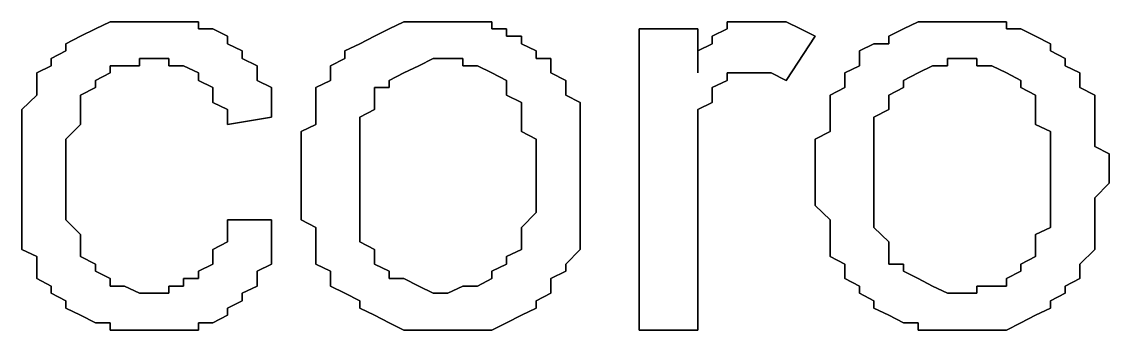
# Model space of a CAD drawing. Header units: metres. Extents: x 2.9 to 42.8, y 1.7 to 28.7.
# Drawn here: x 39.437 to 39.6981, y 17.8364 to 17.9105 of the extents above; entities that cross this region are included whole.
import ezdxf

# ---------------------------------------------------------------- set-up
doc = ezdxf.new("R2010")
doc.units = ezdxf.units.M
doc.layers.add('GRIS', color=8, linetype='Continuous')

msp = doc.modelspace()

# ---------------------------------------------------------------- linework, layer by layer
at = {"layer": 'GRIS', "lineweight": -3}
for points in [[(39.4582, 17.9105), (39.4547, 17.9088), (39.4582, 17.9105)], [(39.4617, 17.9105), (39.4582, 17.9105), (39.4617, 17.9105)], [(39.4653, 17.9105), (39.4617, 17.9105), (39.4653, 17.9105)], [(39.4688, 17.9105), (39.4653, 17.9105), (39.4688, 17.9105)], [(39.4723, 17.9105), (39.4688, 17.9105), (39.4723, 17.9105)], [(39.4758, 17.9105), (39.4723, 17.9105), (39.4758, 17.9105)], [(39.4794, 17.9105), (39.4758, 17.9105), (39.4794, 17.9105)], [(39.4794, 17.9088), (39.4794, 17.9105), (39.4794, 17.9088)], [(39.5287, 17.9105), (39.5252, 17.9088), (39.5287, 17.9105)], [(39.5323, 17.9105), (39.5287, 17.9105), (39.5323, 17.9105)], [(39.5358, 17.9105), (39.5323, 17.9105), (39.5358, 17.9105)], [(39.5393, 17.9105), (39.5358, 17.9105), (39.5393, 17.9105)], [(39.5429, 17.9105), (39.5393, 17.9105), (39.5429, 17.9105)], [(39.5464, 17.9105), (39.5429, 17.9105), (39.5464, 17.9105)], [(39.5499, 17.9105), (39.5464, 17.9105), (39.5499, 17.9105)], [(39.5499, 17.9088), (39.5499, 17.9105), (39.5499, 17.9088)], [(39.6099, 17.9105), (39.6064, 17.9105), (39.6099, 17.9105)], [(39.6064, 17.9105), (39.6064, 17.9088), (39.6064, 17.9105)], [(39.6134, 17.9105), (39.6099, 17.9105), (39.6134, 17.9105)], [(39.6169, 17.9105), (39.6134, 17.9105), (39.6169, 17.9105)], [(39.6205, 17.9105), (39.6169, 17.9105), (39.6205, 17.9105)], [(39.624, 17.9088), (39.6205, 17.9105), (39.624, 17.9088)], [(39.6522, 17.9105), (39.6487, 17.9088), (39.6522, 17.9105)], [(39.6557, 17.9105), (39.6522, 17.9105), (39.6557, 17.9105)], [(39.6593, 17.9105), (39.6557, 17.9105), (39.6593, 17.9105)], [(39.6628, 17.9105), (39.6593, 17.9105), (39.6628, 17.9105)], [(39.6663, 17.9105), (39.6628, 17.9105), (39.6663, 17.9105)], [(39.6699, 17.9105), (39.6663, 17.9105), (39.6699, 17.9105)], [(39.6734, 17.9105), (39.6699, 17.9105), (39.6734, 17.9105)], [(39.6734, 17.9088), (39.6734, 17.9105), (39.6734, 17.9088)], [(39.4511, 17.907), (39.4476, 17.9052), (39.4511, 17.907)], [(39.4547, 17.9088), (39.4511, 17.907), (39.4547, 17.9088)], [(39.4829, 17.9088), (39.4794, 17.9088), (39.4829, 17.9088)], [(39.4864, 17.907), (39.4829, 17.9088), (39.4864, 17.907)], [(39.4864, 17.9052), (39.4864, 17.907), (39.4864, 17.9052)], [(39.5217, 17.907), (39.5182, 17.9052), (39.5217, 17.907)], [(39.5252, 17.9088), (39.5217, 17.907), (39.5252, 17.9088)], [(39.5534, 17.9088), (39.5499, 17.9088), (39.5534, 17.9088)], [(39.5534, 17.907), (39.5534, 17.9088), (39.5534, 17.907)], [(39.557, 17.907), (39.5534, 17.907), (39.557, 17.907)], [(39.557, 17.9052), (39.557, 17.907), (39.557, 17.9052)], [(39.5993, 17.9088), (39.5852, 17.9088), (39.5993, 17.9088)], [(39.5852, 17.9088), (39.5852, 17.8364), (39.5852, 17.9088)], [(39.5993, 17.8982), (39.5993, 17.9088), (39.5993, 17.8982)], [(39.6064, 17.9088), (39.6028, 17.907), (39.6064, 17.9088)], [(39.6028, 17.907), (39.6028, 17.9052), (39.6028, 17.907)], [(39.6205, 17.8964), (39.6275, 17.907), (39.6205, 17.8964)], [(39.6275, 17.907), (39.624, 17.9088), (39.6275, 17.907)], [(39.6487, 17.9088), (39.6452, 17.907), (39.6487, 17.9088)], [(39.6452, 17.907), (39.6452, 17.9052), (39.6452, 17.907)], [(39.6769, 17.9088), (39.6734, 17.9088), (39.6769, 17.9088)], [(39.6804, 17.907), (39.6769, 17.9088), (39.6804, 17.907)], [(39.684, 17.9052), (39.6804, 17.907), (39.684, 17.9052)], [(39.4476, 17.9052), (39.4476, 17.9035), (39.4476, 17.9052)], [(39.4899, 17.9035), (39.4864, 17.9052), (39.4899, 17.9035)], [(39.5182, 17.9052), (39.5146, 17.9035), (39.5182, 17.9052)], [(39.5605, 17.9035), (39.557, 17.9052), (39.5605, 17.9035)], [(39.6028, 17.9052), (39.5993, 17.9035), (39.6028, 17.9052)], [(39.6416, 17.9052), (39.6381, 17.9035), (39.6416, 17.9052)], [(39.6452, 17.9052), (39.6416, 17.9052), (39.6452, 17.9052)], [(39.684, 17.9035), (39.684, 17.9052), (39.684, 17.9035)], [(39.4476, 17.9035), (39.4441, 17.9017), (39.4476, 17.9035)], [(39.4441, 17.9017), (39.4441, 17.8999), (39.4441, 17.9017)], [(39.4653, 17.8999), (39.4653, 17.9017), (39.4653, 17.8999)], [(39.4653, 17.9017), (39.4688, 17.9017), (39.4653, 17.9017)], [(39.4688, 17.9017), (39.4723, 17.9017), (39.4688, 17.9017)], [(39.4723, 17.9017), (39.4723, 17.8999), (39.4723, 17.9017)], [(39.4899, 17.9017), (39.4899, 17.9035), (39.4899, 17.9017)], [(39.4935, 17.8999), (39.4899, 17.9017), (39.4935, 17.8999)], [(39.5146, 17.9017), (39.5111, 17.8999), (39.5146, 17.9017)], [(39.5146, 17.9035), (39.5146, 17.9017), (39.5146, 17.9035)], [(39.5323, 17.8999), (39.5358, 17.9017), (39.5323, 17.8999)], [(39.5358, 17.9017), (39.5393, 17.9017), (39.5358, 17.9017)], [(39.5393, 17.9017), (39.5429, 17.9017), (39.5393, 17.9017)], [(39.5429, 17.9017), (39.5429, 17.8999), (39.5429, 17.9017)], [(39.5605, 17.9017), (39.5605, 17.9035), (39.5605, 17.9017)], [(39.564, 17.9017), (39.5605, 17.9017), (39.564, 17.9017)], [(39.564, 17.8999), (39.564, 17.9017), (39.564, 17.8999)], [(39.5993, 17.9035), (39.5993, 17.9017), (39.5993, 17.9035)], [(39.5993, 17.9017), (39.5993, 17.8982), (39.5993, 17.9017)], [(39.6381, 17.9035), (39.6381, 17.9017), (39.6381, 17.9035)], [(39.6381, 17.9017), (39.6381, 17.8999), (39.6381, 17.9017)], [(39.6593, 17.8999), (39.6593, 17.9017), (39.6593, 17.8999)], [(39.6593, 17.9017), (39.6628, 17.9017), (39.6593, 17.9017)], [(39.6628, 17.9017), (39.6663, 17.9017), (39.6628, 17.9017)], [(39.6663, 17.9017), (39.6663, 17.8999), (39.6663, 17.9017)], [(39.6875, 17.9017), (39.684, 17.9035), (39.6875, 17.9017)], [(39.6875, 17.8999), (39.6875, 17.9017), (39.6875, 17.8999)], [(39.4441, 17.8999), (39.4406, 17.8982), (39.4441, 17.8999)], [(39.4582, 17.8982), (39.4582, 17.8999), (39.4582, 17.8982)], [(39.4582, 17.8999), (39.4617, 17.8999), (39.4582, 17.8999)], [(39.4617, 17.8999), (39.4653, 17.8999), (39.4617, 17.8999)], [(39.4723, 17.8999), (39.4758, 17.8999), (39.4723, 17.8999)], [(39.4758, 17.8999), (39.4794, 17.8982), (39.4758, 17.8999)], [(39.4935, 17.8982), (39.4935, 17.8999), (39.4935, 17.8982)], [(39.5111, 17.8999), (39.5111, 17.8982), (39.5111, 17.8999)], [(39.5287, 17.8982), (39.5323, 17.8999), (39.5287, 17.8982)], [(39.5429, 17.8999), (39.5464, 17.8999), (39.5429, 17.8999)], [(39.5464, 17.8999), (39.5499, 17.8982), (39.5464, 17.8999)], [(39.564, 17.8982), (39.564, 17.8999), (39.564, 17.8982)], [(39.6381, 17.8999), (39.6346, 17.8982), (39.6381, 17.8999)], [(39.6522, 17.8982), (39.6557, 17.8999), (39.6522, 17.8982)], [(39.6557, 17.8999), (39.6593, 17.8999), (39.6557, 17.8999)], [(39.6663, 17.8999), (39.6699, 17.8999), (39.6663, 17.8999)], [(39.6699, 17.8999), (39.6734, 17.8982), (39.6699, 17.8999)], [(39.691, 17.8982), (39.6875, 17.8999), (39.691, 17.8982)], [(39.4406, 17.8982), (39.4406, 17.8964), (39.4406, 17.8982)], [(39.4406, 17.8964), (39.4406, 17.8929), (39.4406, 17.8964)], [(39.4547, 17.8964), (39.4582, 17.8982), (39.4547, 17.8964)], [(39.4547, 17.8947), (39.4547, 17.8964), (39.4547, 17.8947)], [(39.4794, 17.8982), (39.4794, 17.8964), (39.4794, 17.8982)], [(39.4794, 17.8964), (39.4829, 17.8947), (39.4794, 17.8964)], [(39.4935, 17.8964), (39.4935, 17.8982), (39.4935, 17.8964)], [(39.497, 17.8947), (39.4935, 17.8964), (39.497, 17.8947)], [(39.5111, 17.8964), (39.5076, 17.8947), (39.5111, 17.8964)], [(39.5111, 17.8982), (39.5111, 17.8964), (39.5111, 17.8982)], [(39.5252, 17.8964), (39.5287, 17.8982), (39.5252, 17.8964)], [(39.5252, 17.8947), (39.5252, 17.8964), (39.5252, 17.8947)], [(39.5499, 17.8982), (39.5534, 17.8964), (39.5499, 17.8982)], [(39.5534, 17.8964), (39.5534, 17.8947), (39.5534, 17.8964)], [(39.5676, 17.8964), (39.564, 17.8982), (39.5676, 17.8964)], [(39.5676, 17.8947), (39.5676, 17.8964), (39.5676, 17.8947)], [(39.6028, 17.8947), (39.6064, 17.8964), (39.6028, 17.8947)], [(39.6064, 17.8964), (39.6064, 17.8982), (39.6064, 17.8964)], [(39.6064, 17.8982), (39.6099, 17.8982), (39.6064, 17.8982)], [(39.6099, 17.8982), (39.6134, 17.8982), (39.6099, 17.8982)], [(39.6134, 17.8982), (39.6169, 17.8982), (39.6134, 17.8982)], [(39.6169, 17.8982), (39.6205, 17.8964), (39.6169, 17.8982)], [(39.6346, 17.8982), (39.6346, 17.8964), (39.6346, 17.8982)], [(39.6346, 17.8964), (39.6346, 17.8947), (39.6346, 17.8964)], [(39.6487, 17.8964), (39.6522, 17.8982), (39.6487, 17.8964)], [(39.6487, 17.8947), (39.6487, 17.8964), (39.6487, 17.8947)], [(39.6734, 17.8982), (39.6769, 17.8964), (39.6734, 17.8982)], [(39.6769, 17.8964), (39.6769, 17.8947), (39.6769, 17.8964)], [(39.691, 17.8964), (39.691, 17.8982), (39.691, 17.8964)], [(39.691, 17.8947), (39.691, 17.8964), (39.691, 17.8947)], [(39.4511, 17.8929), (39.4547, 17.8947), (39.4511, 17.8929)], [(39.4829, 17.8947), (39.4829, 17.8929), (39.4829, 17.8947)], [(39.497, 17.8911), (39.497, 17.8947), (39.497, 17.8911)], [(39.5076, 17.8947), (39.5076, 17.8929), (39.5076, 17.8947)], [(39.5217, 17.8929), (39.5217, 17.8947), (39.5217, 17.8929)], [(39.5217, 17.8947), (39.5252, 17.8947), (39.5217, 17.8947)], [(39.5534, 17.8947), (39.5534, 17.8929), (39.5534, 17.8947)], [(39.5676, 17.8929), (39.5676, 17.8947), (39.5676, 17.8929)], [(39.6028, 17.8929), (39.6028, 17.8947), (39.6028, 17.8929)], [(39.6346, 17.8947), (39.6311, 17.8929), (39.6346, 17.8947)], [(39.6452, 17.8929), (39.6487, 17.8947), (39.6452, 17.8929)], [(39.6769, 17.8947), (39.6804, 17.8929), (39.6769, 17.8947)], [(39.6946, 17.8929), (39.691, 17.8947), (39.6946, 17.8929)], [(39.4406, 17.8929), (39.437, 17.8894), (39.4406, 17.8929)], [(39.4511, 17.8911), (39.4511, 17.8929), (39.4511, 17.8911)], [(39.4511, 17.8894), (39.4511, 17.8911), (39.4511, 17.8894)], [(39.4829, 17.8929), (39.4829, 17.8911), (39.4829, 17.8929)], [(39.4829, 17.8911), (39.4864, 17.8894), (39.4829, 17.8911)], [(39.497, 17.8894), (39.497, 17.8911), (39.497, 17.8894)], [(39.5076, 17.8929), (39.5076, 17.8911), (39.5076, 17.8929)], [(39.5076, 17.8911), (39.5076, 17.8894), (39.5076, 17.8911)], [(39.5217, 17.8911), (39.5217, 17.8929), (39.5217, 17.8911)], [(39.5217, 17.8894), (39.5217, 17.8911), (39.5217, 17.8894)], [(39.5534, 17.8929), (39.557, 17.8911), (39.5534, 17.8929)], [(39.557, 17.8911), (39.557, 17.8894), (39.557, 17.8911)], [(39.5711, 17.8911), (39.5676, 17.8929), (39.5711, 17.8911)], [(39.5711, 17.8876), (39.5711, 17.8911), (39.5711, 17.8876)], [(39.5993, 17.8894), (39.6028, 17.8911), (39.5993, 17.8894)], [(39.6028, 17.8911), (39.6028, 17.8929), (39.6028, 17.8911)], [(39.6311, 17.8929), (39.6311, 17.8911), (39.6311, 17.8929)], [(39.6311, 17.8911), (39.6311, 17.8894), (39.6311, 17.8911)], [(39.6452, 17.8911), (39.6452, 17.8929), (39.6452, 17.8911)], [(39.6452, 17.8894), (39.6452, 17.8911), (39.6452, 17.8894)], [(39.6804, 17.8929), (39.6804, 17.8911), (39.6804, 17.8929)], [(39.6804, 17.8911), (39.6804, 17.8894), (39.6804, 17.8911)], [(39.6946, 17.8911), (39.6946, 17.8929), (39.6946, 17.8911)], [(39.6946, 17.8876), (39.6946, 17.8911), (39.6946, 17.8876)], [(39.437, 17.8894), (39.437, 17.8876), (39.437, 17.8894)], [(39.4511, 17.8876), (39.4511, 17.8894), (39.4511, 17.8876)], [(39.4864, 17.8894), (39.4864, 17.8858), (39.4864, 17.8894)], [(39.497, 17.8876), (39.497, 17.8894), (39.497, 17.8876)], [(39.5076, 17.8894), (39.5076, 17.8858), (39.5076, 17.8894)], [(39.5182, 17.8876), (39.5217, 17.8894), (39.5182, 17.8876)], [(39.557, 17.8894), (39.557, 17.8858), (39.557, 17.8894)], [(39.5993, 17.8876), (39.5993, 17.8894), (39.5993, 17.8876)], [(39.6311, 17.8894), (39.6311, 17.8858), (39.6311, 17.8894)], [(39.6416, 17.8876), (39.6452, 17.8894), (39.6416, 17.8876)], [(39.6804, 17.8894), (39.6804, 17.8858), (39.6804, 17.8894)], [(39.437, 17.8876), (39.437, 17.8858), (39.437, 17.8876)], [(39.437, 17.8858), (39.437, 17.8841), (39.437, 17.8858)], [(39.4476, 17.8823), (39.4511, 17.8858), (39.4476, 17.8823)], [(39.4511, 17.8858), (39.4511, 17.8876), (39.4511, 17.8858)], [(39.4864, 17.8858), (39.497, 17.8876), (39.4864, 17.8858)], [(39.5076, 17.8858), (39.5041, 17.8841), (39.5076, 17.8858)], [(39.5182, 17.8841), (39.5182, 17.8876), (39.5182, 17.8841)], [(39.557, 17.8858), (39.557, 17.8841), (39.557, 17.8858)], [(39.5711, 17.8858), (39.5711, 17.8876), (39.5711, 17.8858)], [(39.5711, 17.8841), (39.5711, 17.8858), (39.5711, 17.8841)], [(39.5993, 17.8841), (39.5993, 17.8876), (39.5993, 17.8841)], [(39.6311, 17.8858), (39.6311, 17.8841), (39.6311, 17.8858)], [(39.6416, 17.8841), (39.6416, 17.8876), (39.6416, 17.8841)], [(39.6804, 17.8858), (39.684, 17.8841), (39.6804, 17.8858)], [(39.6946, 17.8858), (39.6946, 17.8876), (39.6946, 17.8858)], [(39.6946, 17.8841), (39.6946, 17.8858), (39.6946, 17.8841)], [(39.437, 17.8841), (39.437, 17.8805), (39.437, 17.8841)], [(39.5041, 17.8841), (39.5041, 17.8823), (39.5041, 17.8841)], [(39.5182, 17.8823), (39.5182, 17.8841), (39.5182, 17.8823)], [(39.557, 17.8841), (39.5605, 17.8823), (39.557, 17.8841)], [(39.5711, 17.8805), (39.5711, 17.8841), (39.5711, 17.8805)], [(39.5993, 17.8823), (39.5993, 17.8841), (39.5993, 17.8823)], [(39.6311, 17.8841), (39.6275, 17.8823), (39.6311, 17.8841)], [(39.6416, 17.8823), (39.6416, 17.8841), (39.6416, 17.8823)], [(39.684, 17.8841), (39.684, 17.8823), (39.684, 17.8841)], [(39.6946, 17.8805), (39.6946, 17.8841), (39.6946, 17.8805)], [(39.437, 17.8805), (39.437, 17.8788), (39.437, 17.8805)], [(39.4476, 17.8805), (39.4476, 17.8823), (39.4476, 17.8805)], [(39.4476, 17.877), (39.4476, 17.8805), (39.4476, 17.877)], [(39.5041, 17.8823), (39.5041, 17.8788), (39.5041, 17.8823)], [(39.5182, 17.8805), (39.5182, 17.8823), (39.5182, 17.8805)], [(39.5182, 17.877), (39.5182, 17.8805), (39.5182, 17.877)], [(39.5605, 17.8823), (39.5605, 17.8788), (39.5605, 17.8823)], [(39.5711, 17.8788), (39.5711, 17.8805), (39.5711, 17.8788)], [(39.5993, 17.8805), (39.5993, 17.8823), (39.5993, 17.8805)], [(39.5993, 17.877), (39.5993, 17.8805), (39.5993, 17.877)], [(39.6275, 17.8823), (39.6275, 17.8788), (39.6275, 17.8823)], [(39.6416, 17.8805), (39.6416, 17.8823), (39.6416, 17.8805)], [(39.6416, 17.877), (39.6416, 17.8805), (39.6416, 17.877)], [(39.684, 17.8823), (39.684, 17.8788), (39.684, 17.8823)], [(39.6981, 17.8788), (39.6946, 17.8805), (39.6981, 17.8788)], [(39.437, 17.8788), (39.437, 17.8753), (39.437, 17.8788)], [(39.5041, 17.8788), (39.5041, 17.877), (39.5041, 17.8788)], [(39.5605, 17.8788), (39.5605, 17.877), (39.5605, 17.8788)], [(39.5711, 17.8753), (39.5711, 17.8788), (39.5711, 17.8753)], [(39.6275, 17.8788), (39.6275, 17.877), (39.6275, 17.8788)], [(39.684, 17.8788), (39.684, 17.877), (39.684, 17.8788)], [(39.6981, 17.8753), (39.6981, 17.8788), (39.6981, 17.8753)], [(39.437, 17.8753), (39.437, 17.8735), (39.437, 17.8753)], [(39.4476, 17.8753), (39.4476, 17.877), (39.4476, 17.8753)], [(39.4476, 17.8735), (39.4476, 17.8753), (39.4476, 17.8735)], [(39.5041, 17.877), (39.5041, 17.8735), (39.5041, 17.877)], [(39.5182, 17.8753), (39.5182, 17.877), (39.5182, 17.8753)], [(39.5182, 17.8735), (39.5182, 17.8753), (39.5182, 17.8735)], [(39.5605, 17.877), (39.5605, 17.8735), (39.5605, 17.877)], [(39.5711, 17.8717), (39.5711, 17.8753), (39.5711, 17.8717)], [(39.5993, 17.8753), (39.5993, 17.877), (39.5993, 17.8753)], [(39.5993, 17.8364), (39.5993, 17.8753), (39.5993, 17.8364)], [(39.6275, 17.877), (39.6275, 17.8735), (39.6275, 17.877)], [(39.6416, 17.8753), (39.6416, 17.877), (39.6416, 17.8753)], [(39.6416, 17.8735), (39.6416, 17.8753), (39.6416, 17.8735)], [(39.684, 17.877), (39.684, 17.8735), (39.684, 17.877)], [(39.6981, 17.8717), (39.6981, 17.8753), (39.6981, 17.8717)], [(39.437, 17.8735), (39.437, 17.8717), (39.437, 17.8735)], [(39.4476, 17.87), (39.4476, 17.8735), (39.4476, 17.87)], [(39.5041, 17.8735), (39.5041, 17.8717), (39.5041, 17.8735)], [(39.5182, 17.87), (39.5182, 17.8735), (39.5182, 17.87)], [(39.5605, 17.8735), (39.5605, 17.8717), (39.5605, 17.8735)], [(39.6275, 17.8735), (39.6275, 17.8717), (39.6275, 17.8735)], [(39.6416, 17.87), (39.6416, 17.8735), (39.6416, 17.87)], [(39.684, 17.8735), (39.684, 17.8717), (39.684, 17.8735)], [(39.437, 17.8717), (39.437, 17.8682), (39.437, 17.8717)], [(39.4476, 17.8682), (39.4476, 17.87), (39.4476, 17.8682)], [(39.5041, 17.8717), (39.5041, 17.8682), (39.5041, 17.8717)], [(39.5182, 17.8682), (39.5182, 17.87), (39.5182, 17.8682)], [(39.5605, 17.8717), (39.5605, 17.87), (39.5605, 17.8717)], [(39.5605, 17.87), (39.5605, 17.8664), (39.5605, 17.87)], [(39.5711, 17.8682), (39.5711, 17.8717), (39.5711, 17.8682)], [(39.6275, 17.8717), (39.6275, 17.8682), (39.6275, 17.8717)], [(39.6416, 17.8682), (39.6416, 17.87), (39.6416, 17.8682)], [(39.684, 17.8717), (39.684, 17.87), (39.684, 17.8717)], [(39.684, 17.87), (39.684, 17.8664), (39.684, 17.87)], [(39.6946, 17.8682), (39.6981, 17.8717), (39.6946, 17.8682)], [(39.437, 17.8682), (39.437, 17.8664), (39.437, 17.8682)], [(39.4476, 17.8647), (39.4476, 17.8682), (39.4476, 17.8647)], [(39.5041, 17.8682), (39.5041, 17.8664), (39.5041, 17.8682)], [(39.5182, 17.8647), (39.5182, 17.8682), (39.5182, 17.8647)], [(39.5711, 17.8664), (39.5711, 17.8682), (39.5711, 17.8664)], [(39.6275, 17.8682), (39.6275, 17.8664), (39.6275, 17.8682)], [(39.6416, 17.8647), (39.6416, 17.8682), (39.6416, 17.8647)], [(39.6946, 17.8664), (39.6946, 17.8682), (39.6946, 17.8664)], [(39.437, 17.8664), (39.437, 17.8629), (39.437, 17.8664)], [(39.4476, 17.8629), (39.4476, 17.8647), (39.4476, 17.8629)], [(39.5041, 17.8664), (39.5041, 17.8629), (39.5041, 17.8664)], [(39.5182, 17.8629), (39.5182, 17.8647), (39.5182, 17.8629)], [(39.5605, 17.8647), (39.557, 17.8611), (39.5605, 17.8647)], [(39.5605, 17.8664), (39.5605, 17.8647), (39.5605, 17.8664)], [(39.5711, 17.8629), (39.5711, 17.8664), (39.5711, 17.8629)], [(39.6275, 17.8664), (39.6311, 17.8629), (39.6275, 17.8664)], [(39.6416, 17.8629), (39.6416, 17.8647), (39.6416, 17.8629)], [(39.684, 17.8664), (39.684, 17.8647), (39.684, 17.8664)], [(39.684, 17.8647), (39.684, 17.8611), (39.684, 17.8647)], [(39.6946, 17.8629), (39.6946, 17.8664), (39.6946, 17.8629)], [(39.437, 17.8629), (39.437, 17.8611), (39.437, 17.8629)], [(39.4511, 17.8594), (39.4476, 17.8629), (39.4511, 17.8594)], [(39.4864, 17.8629), (39.4864, 17.8594), (39.4864, 17.8629)], [(39.497, 17.8629), (39.4864, 17.8629), (39.497, 17.8629)], [(39.497, 17.8594), (39.497, 17.8629), (39.497, 17.8594)], [(39.5041, 17.8629), (39.5076, 17.8611), (39.5041, 17.8629)], [(39.5182, 17.8611), (39.5182, 17.8629), (39.5182, 17.8611)], [(39.5711, 17.8611), (39.5711, 17.8629), (39.5711, 17.8611)], [(39.6311, 17.8629), (39.6311, 17.8611), (39.6311, 17.8629)], [(39.6416, 17.8611), (39.6416, 17.8629), (39.6416, 17.8611)], [(39.6946, 17.8611), (39.6946, 17.8629), (39.6946, 17.8611)], [(39.437, 17.8611), (39.437, 17.8594), (39.437, 17.8611)], [(39.437, 17.8594), (39.437, 17.8558), (39.437, 17.8594)], [(39.4511, 17.8576), (39.4511, 17.8594), (39.4511, 17.8576)], [(39.4864, 17.8594), (39.4864, 17.8576), (39.4864, 17.8594)], [(39.497, 17.8576), (39.497, 17.8594), (39.497, 17.8576)], [(39.5076, 17.8611), (39.5076, 17.8594), (39.5076, 17.8611)], [(39.5076, 17.8594), (39.5076, 17.8558), (39.5076, 17.8594)], [(39.5182, 17.8576), (39.5182, 17.8611), (39.5182, 17.8576)], [(39.557, 17.8611), (39.557, 17.8594), (39.557, 17.8611)], [(39.557, 17.8594), (39.557, 17.8576), (39.557, 17.8594)], [(39.5711, 17.8594), (39.5711, 17.8611), (39.5711, 17.8594)], [(39.5711, 17.8576), (39.5711, 17.8594), (39.5711, 17.8576)], [(39.6311, 17.8611), (39.6311, 17.8594), (39.6311, 17.8611)], [(39.6311, 17.8594), (39.6311, 17.8558), (39.6311, 17.8594)], [(39.6452, 17.8576), (39.6416, 17.8611), (39.6452, 17.8576)], [(39.684, 17.8611), (39.6804, 17.8594), (39.684, 17.8611)], [(39.6804, 17.8594), (39.6804, 17.8576), (39.6804, 17.8594)], [(39.6946, 17.8594), (39.6946, 17.8611), (39.6946, 17.8594)], [(39.6946, 17.8576), (39.6946, 17.8594), (39.6946, 17.8576)], [(39.4511, 17.8558), (39.4511, 17.8576), (39.4511, 17.8558)], [(39.4864, 17.8576), (39.4829, 17.8558), (39.4864, 17.8576)], [(39.497, 17.8541), (39.497, 17.8576), (39.497, 17.8541)], [(39.5217, 17.8558), (39.5182, 17.8576), (39.5217, 17.8558)], [(39.557, 17.8576), (39.557, 17.8558), (39.557, 17.8576)], [(39.5711, 17.8558), (39.5711, 17.8576), (39.5711, 17.8558)], [(39.6452, 17.8558), (39.6452, 17.8576), (39.6452, 17.8558)], [(39.6804, 17.8576), (39.6804, 17.8558), (39.6804, 17.8576)], [(39.6946, 17.8558), (39.6946, 17.8576), (39.6946, 17.8558)], [(39.437, 17.8558), (39.4406, 17.8541), (39.437, 17.8558)], [(39.4406, 17.8541), (39.4406, 17.8523), (39.4406, 17.8541)], [(39.4511, 17.8541), (39.4511, 17.8558), (39.4511, 17.8541)], [(39.4547, 17.8523), (39.4511, 17.8541), (39.4547, 17.8523)], [(39.4829, 17.8558), (39.4829, 17.8541), (39.4829, 17.8558)], [(39.4829, 17.8541), (39.4829, 17.8523), (39.4829, 17.8541)], [(39.497, 17.8523), (39.497, 17.8541), (39.497, 17.8523)], [(39.5076, 17.8558), (39.5076, 17.8541), (39.5076, 17.8558)], [(39.5076, 17.8541), (39.5076, 17.8523), (39.5076, 17.8541)], [(39.5217, 17.8541), (39.5217, 17.8558), (39.5217, 17.8541)], [(39.5217, 17.8523), (39.5217, 17.8541), (39.5217, 17.8523)], [(39.557, 17.8558), (39.5534, 17.8541), (39.557, 17.8558)], [(39.5534, 17.8541), (39.5534, 17.8523), (39.5534, 17.8541)], [(39.5676, 17.8523), (39.5711, 17.8558), (39.5676, 17.8523)], [(39.6311, 17.8558), (39.6311, 17.8541), (39.6311, 17.8558)], [(39.6311, 17.8541), (39.6346, 17.8523), (39.6311, 17.8541)], [(39.6452, 17.8541), (39.6452, 17.8558), (39.6452, 17.8541)], [(39.6452, 17.8523), (39.6452, 17.8541), (39.6452, 17.8523)], [(39.6804, 17.8541), (39.6769, 17.8523), (39.6804, 17.8541)], [(39.6804, 17.8558), (39.6804, 17.8541), (39.6804, 17.8558)], [(39.691, 17.8523), (39.6946, 17.8558), (39.691, 17.8523)], [(39.4406, 17.8523), (39.4406, 17.8506), (39.4406, 17.8523)], [(39.4547, 17.8506), (39.4547, 17.8523), (39.4547, 17.8506)], [(39.4829, 17.8523), (39.4794, 17.8506), (39.4829, 17.8523)], [(39.4935, 17.8506), (39.497, 17.8523), (39.4935, 17.8506)], [(39.5076, 17.8523), (39.5111, 17.8506), (39.5076, 17.8523)], [(39.5252, 17.8506), (39.5217, 17.8523), (39.5252, 17.8506)], [(39.5534, 17.8523), (39.5499, 17.8506), (39.5534, 17.8523)], [(39.5676, 17.8506), (39.5676, 17.8523), (39.5676, 17.8506)], [(39.6346, 17.8523), (39.6346, 17.8506), (39.6346, 17.8523)], [(39.6487, 17.8523), (39.6452, 17.8523), (39.6487, 17.8523)], [(39.6487, 17.8506), (39.6487, 17.8523), (39.6487, 17.8506)], [(39.6769, 17.8523), (39.6769, 17.8506), (39.6769, 17.8523)], [(39.691, 17.8506), (39.691, 17.8523), (39.691, 17.8506)], [(39.4406, 17.8506), (39.4406, 17.8488), (39.4406, 17.8506)], [(39.4406, 17.8488), (39.4441, 17.847), (39.4406, 17.8488)], [(39.4582, 17.8488), (39.4547, 17.8506), (39.4582, 17.8488)], [(39.4582, 17.847), (39.4582, 17.8488), (39.4582, 17.847)], [(39.4794, 17.8488), (39.4758, 17.8488), (39.4794, 17.8488)], [(39.4758, 17.8488), (39.4758, 17.847), (39.4758, 17.8488)], [(39.4794, 17.8506), (39.4794, 17.8488), (39.4794, 17.8506)], [(39.4935, 17.8488), (39.4935, 17.8506), (39.4935, 17.8488)], [(39.4935, 17.847), (39.4935, 17.8488), (39.4935, 17.847)], [(39.5111, 17.8506), (39.5111, 17.8488), (39.5111, 17.8506)], [(39.5111, 17.8488), (39.5111, 17.847), (39.5111, 17.8488)], [(39.5252, 17.8488), (39.5252, 17.8506), (39.5252, 17.8488)], [(39.5287, 17.8488), (39.5252, 17.8488), (39.5287, 17.8488)], [(39.5323, 17.847), (39.5287, 17.8488), (39.5323, 17.847)], [(39.5499, 17.8488), (39.5464, 17.847), (39.5499, 17.8488)], [(39.5499, 17.8506), (39.5499, 17.8488), (39.5499, 17.8506)], [(39.564, 17.8488), (39.5676, 17.8506), (39.564, 17.8488)], [(39.564, 17.847), (39.564, 17.8488), (39.564, 17.847)], [(39.6346, 17.8506), (39.6346, 17.8488), (39.6346, 17.8506)], [(39.6346, 17.8488), (39.6381, 17.847), (39.6346, 17.8488)], [(39.6522, 17.8488), (39.6487, 17.8506), (39.6522, 17.8488)], [(39.6557, 17.847), (39.6522, 17.8488), (39.6557, 17.847)], [(39.6769, 17.8506), (39.6734, 17.8488), (39.6769, 17.8506)], [(39.6734, 17.8488), (39.6734, 17.847), (39.6734, 17.8488)], [(39.6875, 17.847), (39.691, 17.8488), (39.6875, 17.847)], [(39.691, 17.8488), (39.691, 17.8506), (39.691, 17.8488)], [(39.4441, 17.847), (39.4441, 17.8453), (39.4441, 17.847)], [(39.4617, 17.847), (39.4582, 17.847), (39.4617, 17.847)], [(39.4653, 17.8453), (39.4617, 17.847), (39.4653, 17.8453)], [(39.4758, 17.847), (39.4723, 17.847), (39.4758, 17.847)], [(39.4723, 17.847), (39.4723, 17.8453), (39.4723, 17.847)], [(39.4899, 17.8453), (39.4935, 17.847), (39.4899, 17.8453)], [(39.5111, 17.847), (39.5146, 17.8453), (39.5111, 17.847)], [(39.5358, 17.8453), (39.5323, 17.847), (39.5358, 17.8453)], [(39.5429, 17.847), (39.5393, 17.8453), (39.5429, 17.847)], [(39.5464, 17.847), (39.5429, 17.847), (39.5464, 17.847)], [(39.564, 17.8453), (39.564, 17.847), (39.564, 17.8453)], [(39.6381, 17.847), (39.6381, 17.8453), (39.6381, 17.847)], [(39.6593, 17.8453), (39.6557, 17.847), (39.6593, 17.8453)], [(39.6699, 17.847), (39.6663, 17.847), (39.6699, 17.847)], [(39.6663, 17.847), (39.6663, 17.8453), (39.6663, 17.847)], [(39.6734, 17.847), (39.6699, 17.847), (39.6734, 17.847)], [(39.6875, 17.8453), (39.6875, 17.847), (39.6875, 17.8453)], [(39.4441, 17.8453), (39.4476, 17.8435), (39.4441, 17.8453)], [(39.4688, 17.8453), (39.4653, 17.8453), (39.4688, 17.8453)], [(39.4723, 17.8453), (39.4688, 17.8453), (39.4723, 17.8453)], [(39.4899, 17.8435), (39.4899, 17.8453), (39.4899, 17.8435)], [(39.5146, 17.8453), (39.5182, 17.8435), (39.5146, 17.8453)], [(39.5393, 17.8453), (39.5358, 17.8453), (39.5393, 17.8453)], [(39.5605, 17.8435), (39.564, 17.8453), (39.5605, 17.8435)], [(39.6381, 17.8453), (39.6416, 17.8435), (39.6381, 17.8453)], [(39.6628, 17.8453), (39.6593, 17.8453), (39.6628, 17.8453)], [(39.6663, 17.8453), (39.6628, 17.8453), (39.6663, 17.8453)], [(39.684, 17.8435), (39.6875, 17.8453), (39.684, 17.8435)], [(39.4476, 17.8435), (39.4476, 17.8417), (39.4476, 17.8435)], [(39.4476, 17.8417), (39.4511, 17.84), (39.4476, 17.8417)], [(39.4864, 17.8417), (39.4899, 17.8435), (39.4864, 17.8417)], [(39.4864, 17.84), (39.4864, 17.8417), (39.4864, 17.84)], [(39.5182, 17.8435), (39.5182, 17.8417), (39.5182, 17.8435)], [(39.5182, 17.8417), (39.5217, 17.84), (39.5182, 17.8417)], [(39.557, 17.84), (39.5605, 17.8417), (39.557, 17.84)], [(39.5605, 17.8417), (39.5605, 17.8435), (39.5605, 17.8417)], [(39.6416, 17.8435), (39.6416, 17.8417), (39.6416, 17.8435)], [(39.6416, 17.8417), (39.6452, 17.84), (39.6416, 17.8417)], [(39.6804, 17.84), (39.684, 17.8417), (39.6804, 17.84)], [(39.684, 17.8417), (39.684, 17.8435), (39.684, 17.8417)], [(39.4511, 17.84), (39.4547, 17.8382), (39.4511, 17.84)], [(39.4829, 17.8382), (39.4864, 17.84), (39.4829, 17.8382)], [(39.5217, 17.84), (39.5252, 17.8382), (39.5217, 17.84)], [(39.5534, 17.8382), (39.557, 17.84), (39.5534, 17.8382)], [(39.6452, 17.84), (39.6487, 17.8382), (39.6452, 17.84)], [(39.6769, 17.8382), (39.6804, 17.84), (39.6769, 17.8382)], [(39.4547, 17.8382), (39.4582, 17.8382), (39.4547, 17.8382)], [(39.4582, 17.8382), (39.4582, 17.8364), (39.4582, 17.8382)], [(39.4582, 17.8364), (39.4617, 17.8364), (39.4582, 17.8364)], [(39.4617, 17.8364), (39.4653, 17.8364), (39.4617, 17.8364)], [(39.4653, 17.8364), (39.4688, 17.8364), (39.4653, 17.8364)], [(39.4688, 17.8364), (39.4723, 17.8364), (39.4688, 17.8364)], [(39.4723, 17.8364), (39.4758, 17.8364), (39.4723, 17.8364)], [(39.4758, 17.8364), (39.4794, 17.8364), (39.4758, 17.8364)], [(39.4794, 17.8364), (39.4794, 17.8382), (39.4794, 17.8364)], [(39.4794, 17.8382), (39.4829, 17.8382), (39.4794, 17.8382)], [(39.5252, 17.8382), (39.5287, 17.8364), (39.5252, 17.8382)], [(39.5287, 17.8364), (39.5323, 17.8364), (39.5287, 17.8364)], [(39.5323, 17.8364), (39.5358, 17.8364), (39.5323, 17.8364)], [(39.5358, 17.8364), (39.5393, 17.8364), (39.5358, 17.8364)], [(39.5393, 17.8364), (39.5429, 17.8364), (39.5393, 17.8364)], [(39.5429, 17.8364), (39.5464, 17.8364), (39.5429, 17.8364)], [(39.5464, 17.8364), (39.5499, 17.8364), (39.5464, 17.8364)], [(39.5499, 17.8364), (39.5534, 17.8382), (39.5499, 17.8364)], [(39.5852, 17.8364), (39.5993, 17.8364), (39.5852, 17.8364)], [(39.6487, 17.8382), (39.6522, 17.8382), (39.6487, 17.8382)], [(39.6522, 17.8382), (39.6522, 17.8364), (39.6522, 17.8382)], [(39.6522, 17.8364), (39.6557, 17.8364), (39.6522, 17.8364)], [(39.6557, 17.8364), (39.6593, 17.8364), (39.6557, 17.8364)], [(39.6593, 17.8364), (39.6628, 17.8364), (39.6593, 17.8364)], [(39.6628, 17.8364), (39.6663, 17.8364), (39.6628, 17.8364)], [(39.6663, 17.8364), (39.6699, 17.8364), (39.6663, 17.8364)], [(39.6699, 17.8364), (39.6734, 17.8364), (39.6699, 17.8364)], [(39.6734, 17.8364), (39.6769, 17.8382), (39.6734, 17.8364)]]:
    msp.add_lwpolyline(points, dxfattribs=at)

doc.saveas('drawing.dxf')
